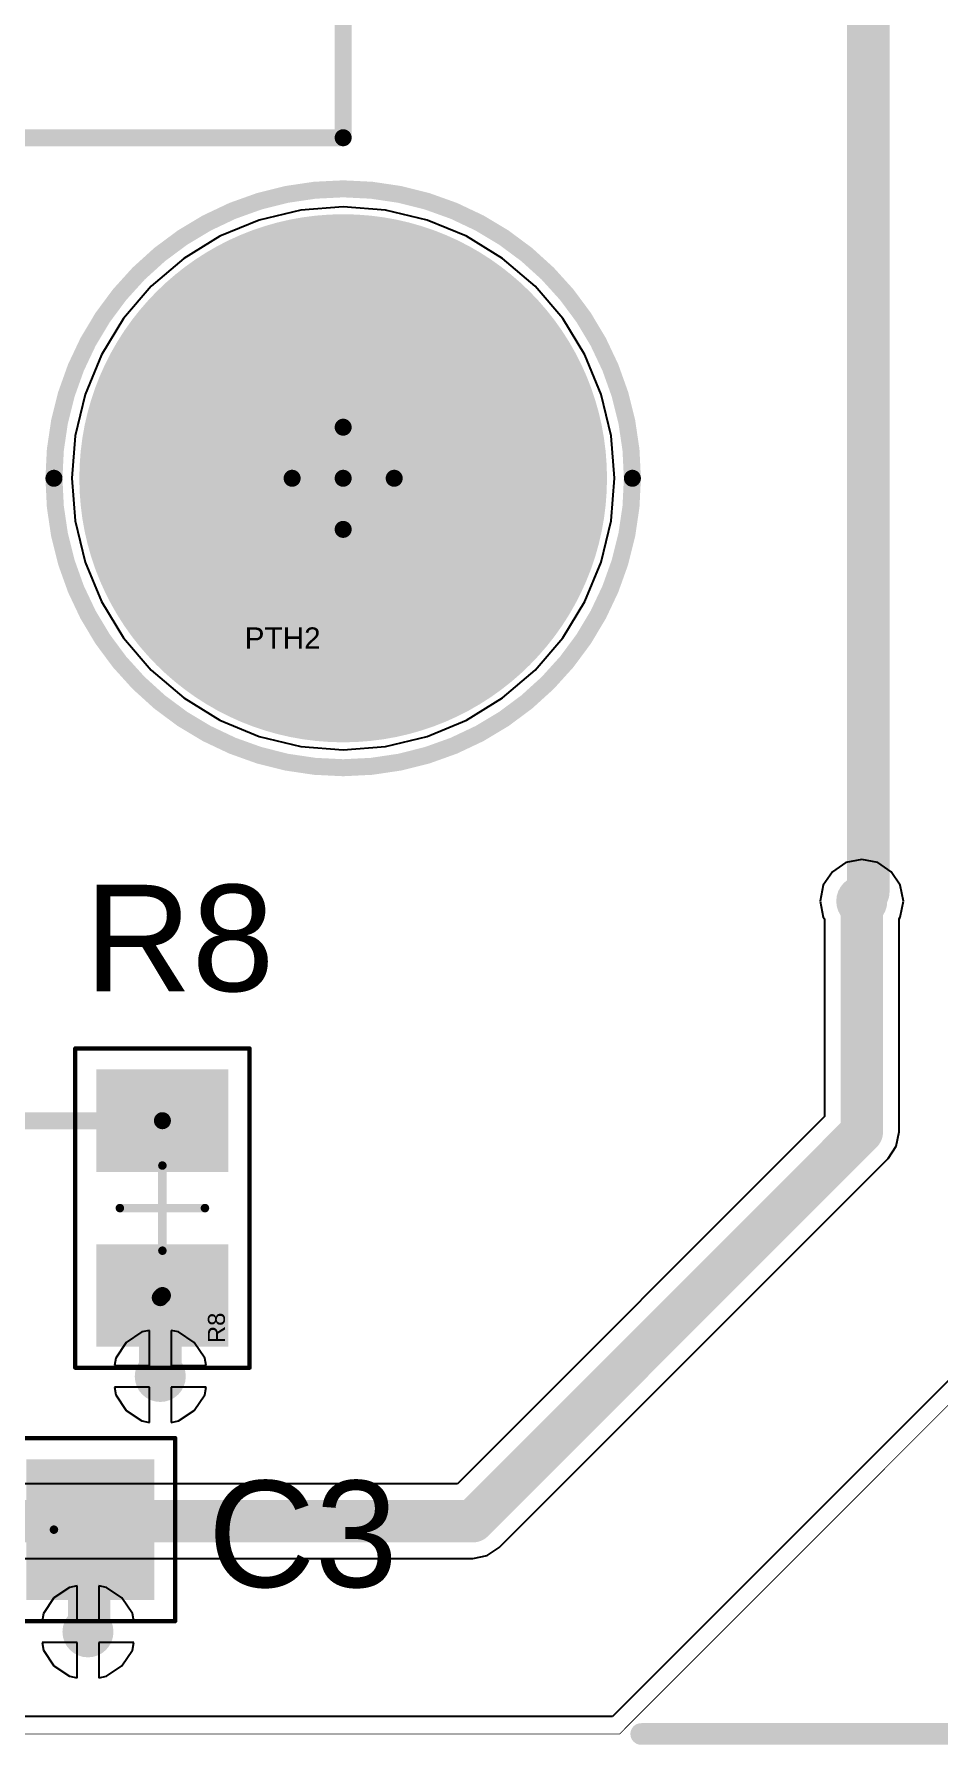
# Model space of a CAD drawing. Header units: inches. Extents: x 0 to 7.57, y 0 to 3.51.
# Drawn here: x 3.046 to 3.465, y 0.005 to 0.796 of the extents above; entities that cross this region are included whole.
import ezdxf

# ---------------------------------------------------------------- set-up
doc = ezdxf.new("R2010")
doc.units = ezdxf.units.IN
doc.header["$MEASUREMENT"] = 0
for name, color, linetype in [('Bottom Courtyard', 56, 'Continuous'), ('Bottom Overlay', 54, 'Continuous'), ('Bottom Solder', 6, 'Continuous'), ('Keep-Out Layer', 6, 'Continuous'), ('L1', 1, 'Continuous'), ('L2', 5, 'Continuous'), ('Multi-Layer', 9, 'Continuous'), ('Pad Holes', 156, 'Continuous'), ('Top Courtyard', 56, 'Continuous'), ('Top Overlay', 2, 'Continuous'), ('Top Paste', 8, 'Continuous'), ('Top Solder', 216, 'Continuous'), ('Via Holes', 16, 'Continuous')]:
    doc.layers.add(name, color=color, linetype=linetype)
doc.styles.add('Arial', font='', dxfattribs={"height": 0.2})
doc.styles.get('Arial').set_extended_font_data('Arial')

# ---------------------------------------------------------------- blocks, each defined once
blk = doc.blocks.new('PTH_M3_M_15')
at = {"layer": 'Bottom Solder'}
h = blk.add_hatch(color=6, dxfattribs=at)
edge = h.paths.add_edge_path()
edge.add_arc((0, 0), 0.1221102, 0, 360)
at = {"layer": 'L1'}
h = blk.add_hatch(color=1, dxfattribs=at)
edge = h.paths.add_edge_path()
edge.add_arc((0, 0), 0.1181102, 0, 360)
at = {"layer": 'L2'}
h = blk.add_hatch(color=5, dxfattribs=at)
edge = h.paths.add_edge_path()
edge.add_arc((0, 0), 0.1181102, 0, 360)
at = {"layer": 'Multi-Layer'}
h = blk.add_hatch(color=9, dxfattribs=at)
edge = h.paths.add_edge_path()
edge.add_arc((0, 0), 0.1181102, 0, 360)
at = {"layer": 'Pad Holes'}
h = blk.add_hatch(color=7, dxfattribs=at)
edge = h.paths.add_edge_path()
edge.add_arc((0, 0), 0.0708661, 0, 360)
at = {"layer": 'Top Solder'}
h = blk.add_hatch(color=216, dxfattribs=at)
edge = h.paths.add_edge_path()
edge.add_arc((0, 0), 0.1221102, 0, 360)
at = {"layer": 'Bottom Overlay'}
for points in [[(0.1338583, 0, 0.007874, 0.007874, 1), (-0.1338583, 0, 0.007874, 0.007874, 1)], [(-0.1358268, 0, 0.003937, 0.003937, 1), (-0.1318898, 0, 0.003937, 0.003937, 1)], [(0.1318898, 0, 0.003937, 0.003937, 1), (0.1358268, 0, 0.003937, 0.003937, 1)]]:
    blk.add_lwpolyline(points, format="xyseb", close=True, dxfattribs=at)
at = {"layer": 'Top Courtyard'}
for points in [[(0.1338583, 0, 0.007874, 0.007874, 1), (-0.1338583, 0, 0.007874, 0.007874, 1)], [(-0.0019685, 0.023622, 0.003937, 0.003937, 1), (0.0019685, 0.023622, 0.003937, 0.003937, 1)], [(-0.1358268, 0, 0.003937, 0.003937, 1), (-0.1318898, 0, 0.003937, 0.003937, 1)], [(-0.0255905, 0, 0.003937, 0.003937, 1), (-0.0216535, 0, 0.003937, 0.003937, 1)], [(-0.0019685, 0, 0.003937, 0.003937, 1), (0.0019685, 0, 0.003937, 0.003937, 1)], [(-0.0019685, 0, 0.003937, 0.003937, 1), (0.0019685, 0, 0.003937, 0.003937, 1)], [(-0.0019685, 0, 0.003937, 0.003937, 1), (0.0019685, 0, 0.003937, 0.003937, 1)], [(-0.0019685, 0, 0.003937, 0.003937, 1), (0.0019685, 0, 0.003937, 0.003937, 1)], [(0.0216535, 0, 0.003937, 0.003937, 1), (0.0255905, 0, 0.003937, 0.003937, 1)], [(0.1318898, 0, 0.003937, 0.003937, 1), (0.1358268, 0, 0.003937, 0.003937, 1)], [(-0.0019685, -0.023622, 0.003937, 0.003937, 1), (0.0019685, -0.023622, 0.003937, 0.003937, 1)]]:
    blk.add_lwpolyline(points, format="xyseb", close=True, dxfattribs=at)
for points in [[(0, 0, 0.007874, 0.007874, 0), (0, 0.023622, 0.007874, 0.007874, 0)], [(-0.023622, 0, 0.007874, 0.007874, 0), (0, 0, 0.007874, 0.007874, 0)], [(0, 0, 0.007874, 0.007874, 0), (0.023622, 0, 0.007874, 0.007874, 0)], [(0, -0.023622, 0.007874, 0.007874, 0), (0, 0, 0.007874, 0.007874, 0)]]:
    blk.add_lwpolyline(points, format="xyseb", dxfattribs=at)
at = {"layer": 'Top Overlay'}
for points in [[(0.1338583, 0, 0.007874, 0.007874, 1), (-0.1338583, 0, 0.007874, 0.007874, 1)], [(-0.1358268, 0, 0.003937, 0.003937, 1), (-0.1318898, 0, 0.003937, 0.003937, 1)], [(0.1318898, 0, 0.003937, 0.003937, 1), (0.1358268, 0, 0.003937, 0.003937, 1)]]:
    blk.add_lwpolyline(points, format="xyseb", close=True, dxfattribs=at)
at = {"layer": 'Top Courtyard', "style": 'Arial'}
blk.add_text('PTH2', height=0.0098425, dxfattribs=at).set_placement((-0.0455867, -0.0788134))
blk = doc.blocks.new('RES_SM0805_YAGEORC_N_34')
at = {"layer": 'L1'}
for points in [[(-0.06011815, -0.0265748), (-0.06011815, 0.0265748), (-0.02074805, 0.0265748), (-0.02074805, -0.0265748)], [(0.02074795, -0.0265748), (0.02074795, 0.0265748), (0.06011805, 0.0265748), (0.06011805, -0.0265748)]]:
    blk.add_hatch(color=1, dxfattribs=at).paths.add_polyline_path(points)
at = {"layer": 'Top Paste'}
for points in [[(-0.06011815, -0.0265748), (-0.06011815, 0.0265748), (-0.02074805, 0.0265748), (-0.02074805, -0.0265748)], [(0.02074795, -0.0265748), (0.02074795, 0.0265748), (0.06011805, 0.0265748), (0.06011805, -0.0265748)]]:
    blk.add_hatch(color=8, dxfattribs=at).paths.add_polyline_path(points)
at = {"layer": 'Top Solder'}
for points in [[(-0.06411815, -0.0305748), (-0.06411815, 0.0305748), (-0.01674805, 0.0305748), (-0.01674805, -0.0305748)], [(0.01674795, -0.0305748), (0.01674795, 0.0305748), (0.06411805, 0.0305748), (0.06411805, -0.0305748)]]:
    blk.add_hatch(color=216, dxfattribs=at).paths.add_polyline_path(points)
at = {"layer": 'Top Courtyard'}
for points in [[(-0.0738189, 0.0403543, 0.0019685, 0.0019685, 0), (-0.0738189, -0.0403543, 0.0019685, 0.0019685, 0)], [(-0.0738189, 0.0403543, 0.0019685, 0.0019685, 0), (0.0738189, 0.0403543, 0.0019685, 0.0019685, 0)], [(0.0738189, 0.0403543, 0.0019685, 0.0019685, 0), (0.0738189, -0.0403543, 0.0019685, 0.0019685, 0)], [(0, 0.019685, 0.003937, 0.003937, 0), (0, -0.019685, 0.003937, 0.003937, 0)], [(-0.0196851, 0, 0.003937, 0.003937, 0), (0.019685, 0, 0.003937, 0.003937, 0)], [(-0.0738189, -0.0403543, 0.0019685, 0.0019685, 0), (0.0738189, -0.0403543, 0.0019685, 0.0019685, 0)]]:
    blk.add_lwpolyline(points, format="xyseb", dxfattribs=at)
for points in [[(-0.074311, 0.0403543, 0.0009842, 0.0009842, 1), (-0.0733268, 0.0403543, 0.0009842, 0.0009842, 1)], [(-0.074311, 0.0403543, 0.0009842, 0.0009842, 1), (-0.0733268, 0.0403543, 0.0009842, 0.0009842, 1)], [(0.0733268, 0.0403543, 0.0009842, 0.0009842, 1), (0.074311, 0.0403543, 0.0009842, 0.0009842, 1)], [(0.0733268, 0.0403543, 0.0009842, 0.0009842, 1), (0.074311, 0.0403543, 0.0009842, 0.0009842, 1)], [(-0.0009842, 0.019685, 0.0019685, 0.0019685, 1), (0.0009842, 0.019685, 0.0019685, 0.0019685, 1)], [(-0.0206693, 0, 0.0019685, 0.0019685, 1), (-0.0187009, 0, 0.0019685, 0.0019685, 1)], [(0.0187008, 0, 0.0019685, 0.0019685, 1), (0.0206692, 0, 0.0019685, 0.0019685, 1)], [(-0.0009842, -0.019685, 0.0019685, 0.0019685, 1), (0.0009842, -0.019685, 0.0019685, 0.0019685, 1)], [(-0.074311, -0.0403543, 0.0009842, 0.0009842, 1), (-0.0733268, -0.0403543, 0.0009842, 0.0009842, 1)], [(-0.074311, -0.0403543, 0.0009842, 0.0009842, 1), (-0.0733268, -0.0403543, 0.0009842, 0.0009842, 1)], [(0.0733268, -0.0403543, 0.0009842, 0.0009842, 1), (0.074311, -0.0403543, 0.0009842, 0.0009842, 1)], [(0.0733268, -0.0403543, 0.0009842, 0.0009842, 1), (0.074311, -0.0403543, 0.0009842, 0.0009842, 1)]]:
    blk.add_lwpolyline(points, format="xyseb", close=True, dxfattribs=at)
at = {"layer": 'Top Overlay'}
for points in [[(-0.0738189, 0.0403543, 0.0019685, 0.0019685, 0), (-0.0738189, -0.0403543, 0.0019685, 0.0019685, 0)], [(-0.0738189, 0.0403543, 0.0019685, 0.0019685, 0), (0.0738189, 0.0403543, 0.0019685, 0.0019685, 0)], [(0.0738189, 0.0403543, 0.0019685, 0.0019685, 0), (0.0738189, -0.0403543, 0.0019685, 0.0019685, 0)], [(-0.0738189, -0.0403543, 0.0019685, 0.0019685, 0), (0.0738189, -0.0403543, 0.0019685, 0.0019685, 0)]]:
    blk.add_lwpolyline(points, format="xyseb", dxfattribs=at)
for points in [[(-0.074311, 0.0403543, 0.0009842, 0.0009842, 1), (-0.0733268, 0.0403543, 0.0009842, 0.0009842, 1)], [(-0.074311, 0.0403543, 0.0009842, 0.0009842, 1), (-0.0733268, 0.0403543, 0.0009842, 0.0009842, 1)], [(0.0733268, 0.0403543, 0.0009842, 0.0009842, 1), (0.074311, 0.0403543, 0.0009842, 0.0009842, 1)], [(0.0733268, 0.0403543, 0.0009842, 0.0009842, 1), (0.074311, 0.0403543, 0.0009842, 0.0009842, 1)], [(-0.074311, -0.0403543, 0.0009842, 0.0009842, 1), (-0.0733268, -0.0403543, 0.0009842, 0.0009842, 1)], [(-0.074311, -0.0403543, 0.0009842, 0.0009842, 1), (-0.0733268, -0.0403543, 0.0009842, 0.0009842, 1)], [(0.0733268, -0.0403543, 0.0009842, 0.0009842, 1), (0.074311, -0.0403543, 0.0009842, 0.0009842, 1)], [(0.0733268, -0.0403543, 0.0009842, 0.0009842, 1), (0.074311, -0.0403543, 0.0009842, 0.0009842, 1)]]:
    blk.add_lwpolyline(points, format="xyseb", close=True, dxfattribs=at)
at = {"layer": 'Top Courtyard', "style": 'Arial'}
blk.add_text('R8', height=0.007874, dxfattribs=at).set_placement((-0.0624013, -0.0289373))
blk = doc.blocks.new('FMC_160LCD_V2_B_46')
at = {"layer": 'Bottom Courtyard'}
for points in [[(-1.2992126, 0.9055118, 0.007874, 0.007874, 0), (-1.2992126, -0.8267717, 0.007874, 0.007874, 0)], [(1.2992126, 0.9055118, 0.007874, 0.007874, 0), (-1.2992126, 0.9055118, 0.007874, 0.007874, 0)]]:
    blk.add_lwpolyline(points, format="xyseb", dxfattribs=at)
blk.add_lwpolyline([(-1.3011811, 0.9055118, 0.003937, 0.003937, 1), (-1.2972441, 0.9055118, 0.003937, 0.003937, 1)], format="xyseb", close=True, dxfattribs=at)
blk.add_lwpolyline([(-1.3011811, 0.9055118, 0.003937, 0.003937, 1), (-1.2972441, 0.9055118, 0.003937, 0.003937, 1)], format="xyseb", close=True, dxfattribs=at)
blk = doc.blocks.new('CAP_SM0805_YAGEOCC2_N_70')
at = {"layer": 'L1'}
for points in [[(-0.06208665, -0.02854330000000001), (-0.06208665, 0.02854329999999999), (-0.01090555000000001, 0.02854330000000001), (-0.01090554999999999, -0.02854329999999999)], [(0.01090545000000001, -0.02854330000000001), (0.01090544999999999, 0.02854329999999999), (0.06208655, 0.02854330000000001), (0.06208655, -0.02854329999999999)]]:
    blk.add_hatch(color=1, dxfattribs=at).paths.add_polyline_path(points)
at = {"layer": 'Top Paste'}
for points in [[(-0.06208665, -0.02854330000000001), (-0.06208665, 0.02854329999999999), (-0.01090555000000001, 0.02854330000000001), (-0.01090554999999999, -0.02854329999999999)], [(0.01090545000000001, -0.02854330000000001), (0.01090544999999999, 0.02854329999999999), (0.06208655, 0.02854330000000001), (0.06208655, -0.02854329999999999)]]:
    blk.add_hatch(color=8, dxfattribs=at).paths.add_polyline_path(points)
at = {"layer": 'Top Solder'}
for points in [[(-0.06608665, -0.0325433), (-0.06608665, 0.0325433), (-0.006905550000000006, 0.0325433), (-0.006905549999999994, -0.0325433)], [(0.006905450000000006, -0.0325433), (0.006905449999999994, 0.0325433), (0.06608655, 0.0325433), (0.06608655, -0.0325433)]]:
    blk.add_hatch(color=216, dxfattribs=at).paths.add_polyline_path(points)
at = {"layer": 'Top Courtyard'}
for points in [[(-0.0757874, 0.0423228, 0.0019685, 0.0019685, 0), (0.0757874, 0.0423228, 0.0019685, 0.0019685, 0)], [(-0.0757874, -0.0423228, 0.0019685, 0.0019685, 0), (-0.0757874, 0.0423228, 0.0019685, 0.0019685, 0)], [(0.0757874, -0.0423228, 0.0019685, 0.0019685, 0), (0.0757874, 0.0423228, 0.0019685, 0.0019685, 0)], [(0, -0.019685, 0.003937, 0.003937, 0), (0, 0.019685, 0.003937, 0.003937, 0)], [(-0.0196851, 0, 0.003937, 0.003937, 0), (0.019685, 0, 0.003937, 0.003937, 0)], [(-0.0757874, -0.0423228, 0.0019685, 0.0019685, 0), (0.0757874, -0.0423228, 0.0019685, 0.0019685, 0)]]:
    blk.add_lwpolyline(points, format="xyseb", dxfattribs=at)
for points in [[(-0.0762795, 0.0423228, 0.0009842, 0.0009842, 1), (-0.0752953, 0.0423228, 0.0009842, 0.0009842, 1)], [(-0.0762795, 0.0423228, 0.0009842, 0.0009842, 1), (-0.0752953, 0.0423228, 0.0009842, 0.0009842, 1)], [(0.0752953, 0.0423228, 0.0009842, 0.0009842, 1), (0.0762795, 0.0423228, 0.0009842, 0.0009842, 1)], [(0.0752953, 0.0423228, 0.0009842, 0.0009842, 1), (0.0762795, 0.0423228, 0.0009842, 0.0009842, 1)], [(-0.0009842, 0.019685, 0.0019685, 0.0019685, 1), (0.0009842, 0.019685, 0.0019685, 0.0019685, 1)], [(-0.0206693, 0, 0.0019685, 0.0019685, 1), (-0.0187009, 0, 0.0019685, 0.0019685, 1)], [(0.0187008, 0, 0.0019685, 0.0019685, 1), (0.0206692, 0, 0.0019685, 0.0019685, 1)], [(-0.0009842, -0.019685, 0.0019685, 0.0019685, 1), (0.0009842, -0.019685, 0.0019685, 0.0019685, 1)], [(-0.0762795, -0.0423228, 0.0009842, 0.0009842, 1), (-0.0752953, -0.0423228, 0.0009842, 0.0009842, 1)], [(-0.0762795, -0.0423228, 0.0009842, 0.0009842, 1), (-0.0752953, -0.0423228, 0.0009842, 0.0009842, 1)], [(0.0752953, -0.0423228, 0.0009842, 0.0009842, 1), (0.0762795, -0.0423228, 0.0009842, 0.0009842, 1)], [(0.0752953, -0.0423228, 0.0009842, 0.0009842, 1), (0.0762795, -0.0423228, 0.0009842, 0.0009842, 1)]]:
    blk.add_lwpolyline(points, format="xyseb", close=True, dxfattribs=at)
at = {"layer": 'Top Overlay'}
for points in [[(-0.0757874, -0.0423228, 0.0019685, 0.0019685, 0), (-0.0757874, 0.0423228, 0.0019685, 0.0019685, 0)], [(-0.0757874, 0.0423228, 0.0019685, 0.0019685, 0), (0.0757874, 0.0423228, 0.0019685, 0.0019685, 0)], [(0.0757874, -0.0423228, 0.0019685, 0.0019685, 0), (0.0757874, 0.0423228, 0.0019685, 0.0019685, 0)], [(-0.0757874, -0.0423228, 0.0019685, 0.0019685, 0), (0.0757874, -0.0423228, 0.0019685, 0.0019685, 0)]]:
    blk.add_lwpolyline(points, format="xyseb", dxfattribs=at)
for points in [[(-0.0762795, 0.0423228, 0.0009842, 0.0009842, 1), (-0.0752953, 0.0423228, 0.0009842, 0.0009842, 1)], [(-0.0762795, 0.0423228, 0.0009842, 0.0009842, 1), (-0.0752953, 0.0423228, 0.0009842, 0.0009842, 1)], [(0.0752953, 0.0423228, 0.0009842, 0.0009842, 1), (0.0762795, 0.0423228, 0.0009842, 0.0009842, 1)], [(0.0752953, 0.0423228, 0.0009842, 0.0009842, 1), (0.0762795, 0.0423228, 0.0009842, 0.0009842, 1)], [(-0.0762795, -0.0423228, 0.0009842, 0.0009842, 1), (-0.0752953, -0.0423228, 0.0009842, 0.0009842, 1)], [(-0.0762795, -0.0423228, 0.0009842, 0.0009842, 1), (-0.0752953, -0.0423228, 0.0009842, 0.0009842, 1)], [(0.0752953, -0.0423228, 0.0009842, 0.0009842, 1), (0.0762795, -0.0423228, 0.0009842, 0.0009842, 1)], [(0.0752953, -0.0423228, 0.0009842, 0.0009842, 1), (0.0762795, -0.0423228, 0.0009842, 0.0009842, 1)]]:
    blk.add_lwpolyline(points, format="xyseb", close=True, dxfattribs=at)
at = {"layer": 'Top Courtyard', "style": 'Arial'}
blk.add_text('C3', height=0.007874, dxfattribs=at).set_placement((-0.0545276, 0.0242126))

msp = doc.modelspace()

# ---------------------------------------------------------------- hatches: boundary and pattern name
at = {"layer": 'Bottom Solder'}
h = msp.add_hatch(color=6, dxfattribs=at)
edge = h.paths.add_edge_path()
edge.add_arc((3.429, 0.395), 0.0099055, 0, 360)
h = msp.add_hatch(color=6, dxfattribs=at)
edge = h.paths.add_edge_path()
edge.add_arc((3.1043307, 0.1751969), 0.0099055, 0, 360)
h = msp.add_hatch(color=6, dxfattribs=at)
edge = h.paths.add_edge_path()
edge.add_arc((3.0708661, 0.0570866), 0.0099055, 0, 360)
at = {"layer": 'L1'}
h = msp.add_hatch(color=1, dxfattribs=at)
edge = h.paths.add_edge_path()
edge.add_arc((3.429, 0.395), 0.011811, 0, 360)
h = msp.add_hatch(color=1, dxfattribs=at)
edge = h.paths.add_edge_path()
edge.add_arc((3.1043307, 0.1751969), 0.011811, 0, 360)
h = msp.add_hatch(color=1, dxfattribs=at)
edge = h.paths.add_edge_path()
edge.add_arc((3.0708661, 0.0570866), 0.011811, 0, 360)
at = {"layer": 'L2'}
h = msp.add_hatch(color=5, dxfattribs=at)
edge = h.paths.add_edge_path()
edge.add_arc((3.429, 0.395), 0.011811, 0, 360)
h = msp.add_hatch(color=5, dxfattribs=at)
edge = h.paths.add_edge_path()
edge.add_arc((3.1043307, 0.1751969), 0.011811, 0, 360)
h = msp.add_hatch(color=5, dxfattribs=at)
edge = h.paths.add_edge_path()
edge.add_arc((3.0708661, 0.0570866), 0.011811, 0, 360)
at = {"layer": 'Top Solder'}
h = msp.add_hatch(color=216, dxfattribs=at)
edge = h.paths.add_edge_path()
edge.add_arc((3.429, 0.395), 0.0099055, 0, 360)
h = msp.add_hatch(color=216, dxfattribs=at)
edge = h.paths.add_edge_path()
edge.add_arc((3.1043307, 0.1751969), 0.0099055, 0, 360)
h = msp.add_hatch(color=216, dxfattribs=at)
edge = h.paths.add_edge_path()
edge.add_arc((3.0708661, 0.0570866), 0.0099055, 0, 360)
at = {"layer": 'Via Holes'}
h = msp.add_hatch(color=7, dxfattribs=at)
edge = h.paths.add_edge_path()
edge.add_arc((3.429, 0.395), 0.0059055, 0, 360)
h = msp.add_hatch(color=7, dxfattribs=at)
edge = h.paths.add_edge_path()
edge.add_arc((3.1043307, 0.1751969), 0.0059055, 0, 360)
h = msp.add_hatch(color=7, dxfattribs=at)
edge = h.paths.add_edge_path()
edge.add_arc((3.0708661, 0.0570866), 0.0059055, 0, 360)

# ---------------------------------------------------------------- linework, layer by layer
at = {"layer": 'Keep-Out Layer'}
for points in [[(3.3169291, 0.0098425, 0.0003937, 0.0003937, 0), (3.7893701, 0.4822835, 0.0003937, 0.0003937, 0)], [(0.4783465, 0.0098425, 0.0003937, 0.0003937, 0), (3.3169291, 0.0098425, 0.0003937, 0.0003937, 0)]]:
    msp.add_lwpolyline(points, format="xyseb", dxfattribs=at)
msp.add_lwpolyline([(3.3168307, 0.0098425, 0.0001968, 0.0001968, 1), (3.3170275, 0.0098425, 0.0001968, 0.0001968, 1)], format="xyseb", close=True, dxfattribs=at)
msp.add_lwpolyline([(3.3168307, 0.0098425, 0.0001968, 0.0001968, 1), (3.3170275, 0.0098425, 0.0001968, 0.0001968, 1)], format="xyseb", close=True, dxfattribs=at)
at = {"layer": 'L1'}
for points in [[(3.432, 0.3990654, 0.019685, 0.019685, 0), (3.432, 1.649, 0.019685, 0.019685, 0)], [(3.429, 0.3960654, 0.019685, 0.019685, 0), (3.432, 0.3990654, 0.019685, 0.019685, 0)], [(3.429, 0.395, 0.019685, 0.019685, 0), (3.429, 0.3960654, 0.019685, 0.019685, 0)], [(3.0009843, 0.2934645, 0.007874, 0.007874, 0), (3.1053149, 0.2934645, 0.007874, 0.007874, 0)], [(3.1053149, 0.2934645, 0.007874, 0.007874, 0), (3.105315, 0.2934644, 0.007874, 0.007874, 0)], [(3.1043307, 0.1751969, 0.019685, 0.019685, 0), (3.1043307, 0.2116141, 0.019685, 0.019685, 0)], [(3.1043307, 0.2116141, 0.007874, 0.007874, 0), (3.105315, 0.2125984, 0.007874, 0.007874, 0)], [(3.0713976, 0.1037992, 0.019685, 0.019685, 0), (3.0719291, 0.1043307, 0.019685, 0.019685, 0)], [(3.0713976, 0.0576181, 0.019685, 0.019685, 0), (3.0713976, 0.1037992, 0.019685, 0.019685, 0)], [(3.0708661, 0.0570866, 0.019685, 0.019685, 0), (3.0713976, 0.0576181, 0.019685, 0.019685, 0)]]:
    msp.add_lwpolyline(points, format="xyseb", dxfattribs=at)
for points in [[(3.4240788, 0.3960654, 0.0098425, 0.0098425, 1), (3.4339212, 0.3960654, 0.0098425, 0.0098425, 1)], [(3.4240788, 0.3960654, 0.0098425, 0.0098425, 1), (3.4339212, 0.3960654, 0.0098425, 0.0098425, 1)], [(3.4240788, 0.395, 0.0098425, 0.0098425, 1), (3.4339212, 0.395, 0.0098425, 0.0098425, 1)], [(3.4270788, 0.3990654, 0.0098425, 0.0098425, 1), (3.4369212, 0.3990654, 0.0098425, 0.0098425, 1)], [(3.4270788, 0.3990654, 0.0098425, 0.0098425, 1), (3.4369212, 0.3990654, 0.0098425, 0.0098425, 1)], [(3.1033464, 0.2934645, 0.003937, 0.003937, 1), (3.1072834, 0.2934645, 0.003937, 0.003937, 1)], [(3.1033464, 0.2934645, 0.003937, 0.003937, 1), (3.1072834, 0.2934645, 0.003937, 0.003937, 1)], [(3.1033465, 0.2934644, 0.003937, 0.003937, 1), (3.1072835, 0.2934644, 0.003937, 0.003937, 1)], [(3.0994095, 0.2116141, 0.0098425, 0.0098425, 1), (3.1092519, 0.2116141, 0.0098425, 0.0098425, 1)], [(3.1023622, 0.2116141, 0.003937, 0.003937, 1), (3.1062992, 0.2116141, 0.003937, 0.003937, 1)], [(3.1033465, 0.2125984, 0.003937, 0.003937, 1), (3.1072835, 0.2125984, 0.003937, 0.003937, 1)], [(3.0994095, 0.1751969, 0.0098425, 0.0098425, 1), (3.1092519, 0.1751969, 0.0098425, 0.0098425, 1)], [(3.0664764, 0.1037992, 0.0098425, 0.0098425, 1), (3.0763188, 0.1037992, 0.0098425, 0.0098425, 1)], [(3.0664764, 0.1037992, 0.0098425, 0.0098425, 1), (3.0763188, 0.1037992, 0.0098425, 0.0098425, 1)], [(3.0670079, 0.1043307, 0.0098425, 0.0098425, 1), (3.0768503, 0.1043307, 0.0098425, 0.0098425, 1)], [(3.0659449, 0.0570866, 0.0098425, 0.0098425, 1), (3.0757873, 0.0570866, 0.0098425, 0.0098425, 1)], [(3.0664764, 0.0576181, 0.0098425, 0.0098425, 1), (3.0763188, 0.0576181, 0.0098425, 0.0098425, 1)], [(3.0664764, 0.0576181, 0.0098425, 0.0098425, 1), (3.0763188, 0.0576181, 0.0098425, 0.0098425, 1)]]:
    msp.add_lwpolyline(points, format="xyseb", close=True, dxfattribs=at)
at = {"layer": 'L2'}
for p, q in [((3.1693307, 0.714589), (3.1501688, 0.7099886)), ((3.1889764, 0.7161351), (3.1693307, 0.714589)), ((3.2086221, 0.714589), (3.1889764, 0.7161351)), ((3.227784, 0.7099886), (3.2086221, 0.714589)), ((3.1501688, 0.7099886), (3.1319625, 0.7024473)), ((3.2459903, 0.7024473), (3.227784, 0.7099886)), ((3.1319625, 0.7024473), (3.11516, 0.6921507)), ((3.2627928, 0.6921507), (3.2459903, 0.7024473)), ((3.11516, 0.6921507), (3.1001752, 0.6793524)), ((3.2777776, 0.6793524), (3.2627928, 0.6921507)), ((3.1001752, 0.6793524), (3.0873769, 0.6643676)), ((3.2905759, 0.6643676), (3.2777776, 0.6793524)), ((3.0873769, 0.6643676), (3.0770803, 0.6475651)), ((3.3008725, 0.6475651), (3.2905759, 0.6643676)), ((3.0770803, 0.6475651), (3.069539, 0.6293588)), ((3.3084138, 0.6293588), (3.3008725, 0.6475651)), ((3.069539, 0.6293588), (3.0649386, 0.6101969)), ((3.3130142, 0.6101969), (3.3084138, 0.6293588)), ((3.0649386, 0.6101969), (3.0633925, 0.5905512)), ((3.3145603, 0.5905512), (3.3130142, 0.6101969)), ((3.0633925, 0.5905512), (3.0649386, 0.5709055)), ((3.3130142, 0.5709055), (3.3145603, 0.5905512)), ((3.0649386, 0.5709055), (3.069539, 0.5517436)), ((3.3084138, 0.5517436), (3.3130142, 0.5709055)), ((3.069539, 0.5517436), (3.0770803, 0.5335373)), ((3.3008725, 0.5335373), (3.3084138, 0.5517436)), ((3.0770803, 0.5335373), (3.0873769, 0.5167348)), ((3.2905759, 0.5167348), (3.3008725, 0.5335373)), ((3.0873769, 0.5167348), (3.1001752, 0.50175)), ((3.2777776, 0.50175), (3.2905759, 0.5167348)), ((3.1001752, 0.50175), (3.11516, 0.4889517)), ((3.2627928, 0.4889517), (3.2777776, 0.50175)), ((3.11516, 0.4889517), (3.1319625, 0.4786551)), ((3.2459903, 0.4786551), (3.2627928, 0.4889517)), ((3.7813423, 0.4856088), (3.3136038, 0.0178703)), ((3.1319625, 0.4786551), (3.1501688, 0.4711138)), ((3.227784, 0.4711138), (3.2459903, 0.4786551)), ((3.1501688, 0.4711138), (3.1693307, 0.4665134)), ((3.2086221, 0.4665134), (3.227784, 0.4711138)), ((3.1693307, 0.4665134), (3.1889764, 0.4649673)), ((3.1889764, 0.4649673), (3.2086221, 0.4665134)), ((3.4216265, 0.4128011), (3.4153756, 0.4086244)), ((3.429, 0.4142678), (3.4216265, 0.4128011)), ((3.4363735, 0.4128011), (3.429, 0.4142678)), ((3.4426244, 0.4086244), (3.4363735, 0.4128011)), ((3.4153756, 0.4086244), (3.4111989, 0.4023735)), ((3.4468011, 0.4023735), (3.4426244, 0.4086244)), ((3.4111989, 0.4023735), (3.4097322, 0.395)), ((3.4482678, 0.395), (3.4468011, 0.4023735)), ((3.4097322, 0.395), (3.4111989, 0.3876265)), ((3.4111989, 0.3876265), (3.4117392, 0.3868179)), ((3.4462608, 0.3868179), (3.4468011, 0.3876265)), ((3.4468011, 0.3876265), (3.4482678, 0.395)), ((3.4117392, 0.3868179), (3.4117392, 0.2954015)), ((3.4462608, 0.2882519), (3.4462608, 0.3868179)), ((3.4117392, 0.2954015), (3.2418662, 0.1255285)), ((3.4449469, 0.2816465), (3.4462608, 0.2882519)), ((3.4412052, 0.2760467), (3.4449469, 0.2816465)), ((3.261221, 0.0960625), (3.4412052, 0.2760467)), ((3.0886058, 0.1909218), (3.0837852, 0.1837071)), ((3.0958205, 0.1957424), (3.0886058, 0.1909218)), ((3.0993307, 0.1964406), (3.0958205, 0.1957424)), ((3.0993307, 0.1801969), (3.0993307, 0.1964406)), ((3.1128409, 0.1957424), (3.1093307, 0.1964406)), ((3.1093307, 0.1964406), (3.1093307, 0.1801969)), ((3.1200556, 0.1909218), (3.1128409, 0.1957424)), ((3.1248762, 0.1837071), (3.1200556, 0.1909218)), ((3.0837852, 0.1837071), (3.083087, 0.1801969)), ((3.1255744, 0.1801969), (3.1248762, 0.1837071)), ((3.083087, 0.1801969), (3.0993307, 0.1801969)), ((3.1093307, 0.1801969), (3.1255744, 0.1801969)), ((3.0993307, 0.1701969), (3.083087, 0.1701969)), ((3.083087, 0.1701969), (3.0837852, 0.1666867)), ((3.0837852, 0.1666867), (3.0886058, 0.159472)), ((3.0993307, 0.1539532), (3.0993307, 0.1701969)), ((3.1255744, 0.1701969), (3.1093307, 0.1701969)), ((3.1093307, 0.1701969), (3.1093307, 0.1539532)), ((3.1200556, 0.159472), (3.1248762, 0.1666867)), ((3.1248762, 0.1666867), (3.1255744, 0.1701969)), ((3.0886058, 0.159472), (3.0958205, 0.1546514)), ((3.1128409, 0.1546514), (3.1200556, 0.159472)), ((3.0958205, 0.1546514), (3.0993307, 0.1539532)), ((3.1093307, 0.1539532), (3.1128409, 0.1546514)), ((3.2418662, 0.1255285), (2.9206006, 0.1255285)), ((3.2556212, 0.0923208), (3.261221, 0.0960625)), ((2.9206006, 0.0910069), (3.2490158, 0.0910069)), ((3.2490158, 0.0910069), (3.2556212, 0.0923208)), ((3.0551412, 0.0728115), (3.0503206, 0.0655968)), ((3.0623559, 0.0776321), (3.0551412, 0.0728115)), ((3.0658661, 0.0783303), (3.0623559, 0.0776321)), ((3.0658661, 0.0620866), (3.0658661, 0.0783303)), ((3.0793763, 0.0776321), (3.0758661, 0.0783303)), ((3.0758661, 0.0783303), (3.0758661, 0.0620866)), ((3.086591, 0.0728115), (3.0793763, 0.0776321)), ((3.0914116, 0.0655968), (3.086591, 0.0728115)), ((3.0503206, 0.0655968), (3.0496224, 0.0620866)), ((3.0921098, 0.0620866), (3.0914116, 0.0655968)), ((3.0496224, 0.0620866), (3.0658661, 0.0620866)), ((3.0758661, 0.0620866), (3.0921098, 0.0620866)), ((3.0658661, 0.0520866), (3.0496224, 0.0520866)), ((3.0496224, 0.0520866), (3.0503206, 0.0485764)), ((3.0503206, 0.0485764), (3.0551412, 0.0413617)), ((3.0658661, 0.0358429), (3.0658661, 0.0520866)), ((3.0921098, 0.0520866), (3.0758661, 0.0520866)), ((3.0758661, 0.0520866), (3.0758661, 0.0358429)), ((3.086591, 0.0413617), (3.0914116, 0.0485764)), ((3.0914116, 0.0485764), (3.0921098, 0.0520866)), ((3.0551412, 0.0413617), (3.0623559, 0.0365411)), ((3.0793763, 0.0365411), (3.086591, 0.0413617)), ((3.0623559, 0.0365411), (3.0658661, 0.0358429)), ((3.0758661, 0.0358429), (3.0793763, 0.0365411)), ((3.3136038, 0.0178703), (0.4816717, 0.0178703))]:
    msp.add_line(p, q, dxfattribs=at)
for points in [[(3.429, 0.2882519, 0.019685, 0.019685, 0), (3.429, 0.395, 0.019685, 0.019685, 0)], [(3.2490158, 0.1082677, 0.019685, 0.019685, 0), (3.429, 0.2882519, 0.019685, 0.019685, 0)], [(2.8838581, 0.1082677, 0.019685, 0.019685, 0), (3.2490158, 0.1082677, 0.019685, 0.019685, 0)]]:
    msp.add_lwpolyline(points, format="xyseb", dxfattribs=at)
for points in [[(3.4240788, 0.395, 0.0098425, 0.0098425, 1), (3.4339212, 0.395, 0.0098425, 0.0098425, 1)], [(3.4240788, 0.2882519, 0.0098425, 0.0098425, 1), (3.4339212, 0.2882519, 0.0098425, 0.0098425, 1)], [(3.4240788, 0.2882519, 0.0098425, 0.0098425, 1), (3.4339212, 0.2882519, 0.0098425, 0.0098425, 1)], [(3.2440946, 0.1082677, 0.0098425, 0.0098425, 1), (3.253937, 0.1082677, 0.0098425, 0.0098425, 1)], [(3.2440946, 0.1082677, 0.0098425, 0.0098425, 1), (3.253937, 0.1082677, 0.0098425, 0.0098425, 1)]]:
    msp.add_lwpolyline(points, format="xyseb", close=True, dxfattribs=at)
at = {"layer": 'Top Courtyard'}
msp.add_lwpolyline([(3.3269291, 0.0098425, 0.01, 0.01, 0), (4.0562598, 0.0098425, 0.01, 0.01, 0)], format="xyseb", dxfattribs=at)
msp.add_lwpolyline([(3.3244291, 0.0098425, 0.005, 0.005, 1), (3.3294291, 0.0098425, 0.005, 0.005, 1)], format="xyseb", close=True, dxfattribs=at)

# ---------------------------------------------------------------- block references
for name, p, rotation in [('FMC_160LCD_V2_B_46', (1.8897638, 1.6535433), 180), ('RES_SM0805_YAGEORC_N_34', (3.105315, 0.2530315), 90), ('CAP_SM0805_YAGEOCC2_N_70', (3.0354331, 0.1043307), 360)]:
    msp.add_blockref(name, p, dxfattribs=dict(rotation=rotation))
msp.add_blockref('PTH_M3_M_15', (3.1889764, 0.5905512))

# ---------------------------------------------------------------- texts
at = {"layer": 'Top Overlay', "style": 'Arial'}
for s, p in [('R8', (3.069239, 0.3533545)), ('C3', (3.1263256, 0.0777639))]:
    msp.add_text(s, height=0.0492126, dxfattribs=at).set_placement(p)

doc.saveas('drawing.dxf')
